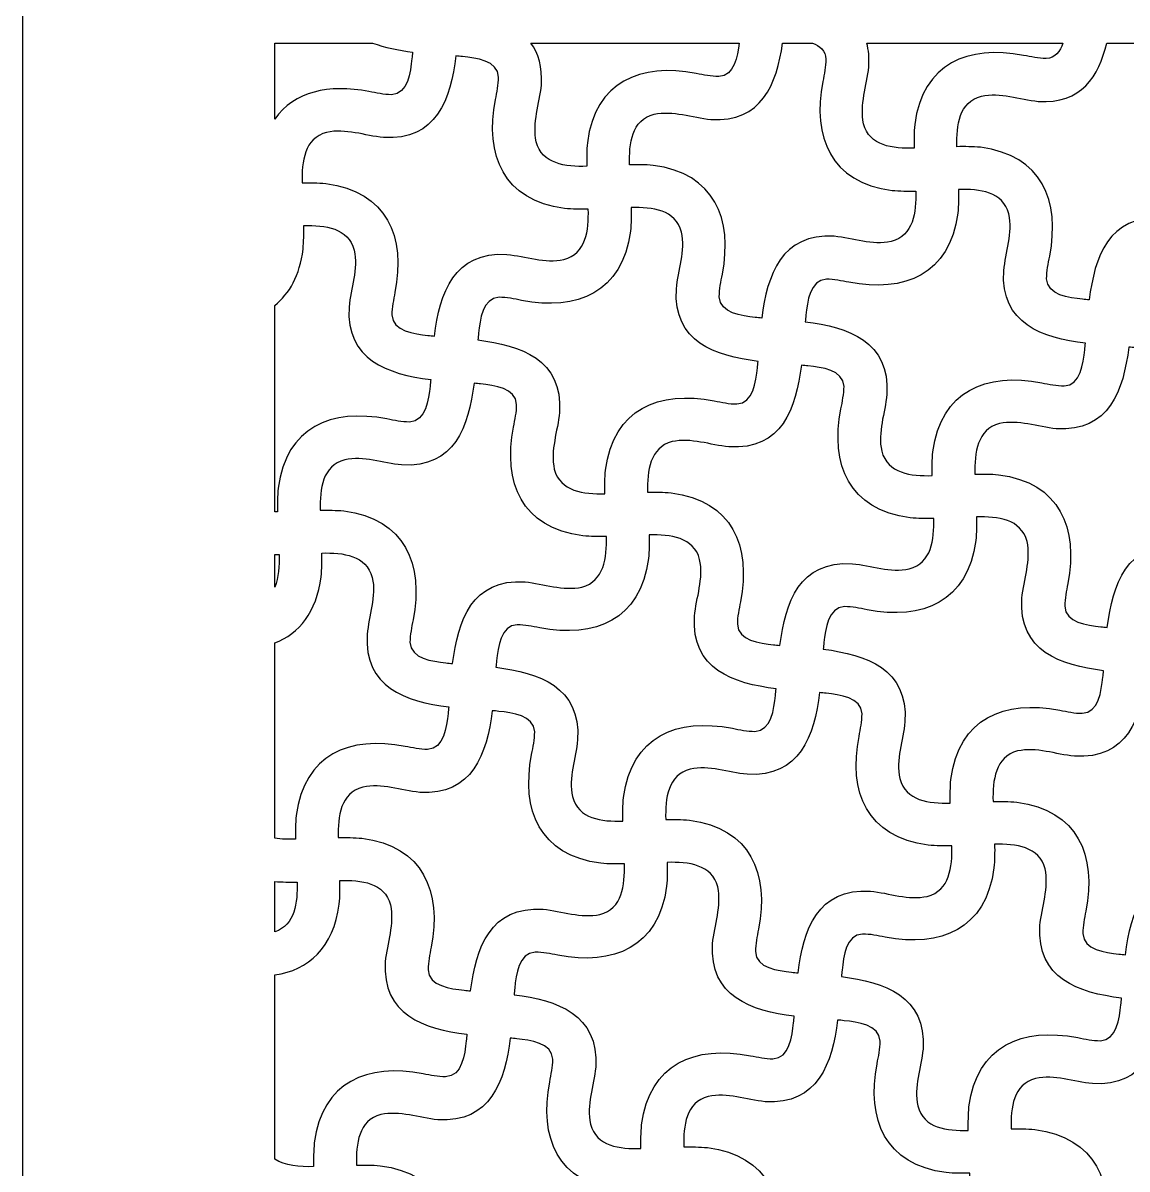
# Model space of a CAD drawing. Header units: centimetres. Extents: x 21.4 to 26.3, y -9 to 9.
# Drawn here: x 21.355 to 23.865, y 4.436 to 7.042 of the extents above; entities that cross this region are included whole.
import ezdxf

# ---------------------------------------------------------------- set-up
doc = ezdxf.new("R2010")
doc.units = ezdxf.units.CM
doc.header["$MEASUREMENT"] = 0
doc.layers.add('layer 1', color=7, linetype='Continuous')

msp = doc.modelspace()

# ---------------------------------------------------------------- linework, layer by layer
at = {"layer": 'layer 1', "color": 250, "lineweight": 30}
for points, knots in [([(26.26393, 9.00077), (24.62756, 9.00077), (22.9912, 9.00077), (21.35484, 9.00077), (21.35484, 9.00077), (21.35484, 3.53168), (21.35484, -1.93741), (21.35484, -7.4065), (21.35484, -7.4065), (21.35485, -7.4065), (21.35487, -7.4065), (21.35488, -7.4065), (21.35488, -7.4065), (21.35488, -7.93741), (21.35488, -8.46832), (21.35488, -8.99923), (21.35488, -8.99923), (21.54579, -8.99923), (21.7367, -8.99923), (21.92761, -8.99923), (21.92761, -8.99923), (21.92761, -8.91741), (21.92761, -8.83559), (21.92761, -8.75378), (21.92761, -8.75378), (22.12955, -8.75378), (22.33149, -8.75378), (22.53343, -8.75378), (22.53343, -8.75378), (22.53343, -8.5939), (22.53343, -8.43402), (22.53343, -8.27413), (22.53343, -8.27413), (22.61512, -8.27251), (22.69682, -8.27088), (22.77852, -8.26924), (22.77852, -8.26924), (22.79303, -8.31061), (22.81203, -8.34649), (22.84361, -8.37815), (22.84361, -8.37815), (22.87451, -8.40916), (22.90645, -8.42833), (22.94397, -8.43705), (22.94397, -8.43705), (22.99363, -8.4486), (23.04607, -8.44357), (23.08592, -8.4088), (23.08592, -8.4088), (23.1245, -8.37513), (23.14676, -8.32123), (23.15475, -8.2698), (23.15475, -8.2698), (23.17757, -8.27211), (23.19699, -8.27158), (23.2153, -8.26896), (23.2153, -8.26896), (23.30666, -8.25588), (23.34982, -8.19807), (23.35753, -8.11089), (23.35753, -8.11089), (23.35942, -8.08953), (23.35792, -8.06844), (23.35113, -8.04988), (23.35113, -8.04988), (23.35257, -8.05023), (23.354, -8.05059), (23.35544, -8.05095), (23.35544, -8.05095), (23.38768, -8.0621), (23.41992, -8.07324), (23.45216, -8.08439), (23.45216, -8.08439), (23.47151, -8.28195), (23.62407, -8.43577), (23.8094, -8.43577), (23.8094, -8.43577), (23.99474, -8.43577), (24.1473, -8.28195), (24.16664, -8.08439), (24.16664, -8.08439), (24.19889, -8.07324), (24.23113, -8.0621), (24.26337, -8.05095), (24.26337, -8.05095), (24.2648, -8.05059), (24.26624, -8.05023), (24.26767, -8.04988), (24.26767, -8.04988), (24.26089, -8.06844), (24.25938, -8.08953), (24.26127, -8.11089), (24.26127, -8.11089), (24.26899, -8.19807), (24.31214, -8.25588), (24.40351, -8.26896), (24.40351, -8.26896), (24.42182, -8.27158), (24.44123, -8.27211), (24.46405, -8.2698), (24.46405, -8.2698), (24.47205, -8.32123), (24.49431, -8.37513), (24.53288, -8.4088), (24.53288, -8.4088), (24.57274, -8.44357), (24.62518, -8.4486), (24.67483, -8.43705), (24.67483, -8.43705), (24.71235, -8.42833), (24.74429, -8.40916), (24.7752, -8.37815), (24.7752, -8.37815), (24.80677, -8.34649), (24.82578, -8.31061), (24.84029, -8.26924), (24.84029, -8.26924), (24.92198, -8.27088), (25.00368, -8.27251), (25.08538, -8.27413), (25.08538, -8.27413), (25.08538, -8.43402), (25.08538, -8.5939), (25.08538, -8.75378), (25.08538, -8.75378), (25.28732, -8.75378), (25.48926, -8.75378), (25.6912, -8.75378), (25.6912, -8.75378), (25.6912, -8.83559), (25.6912, -8.91741), (25.6912, -8.99923), (25.6912, -8.99923), (25.88211, -8.99923), (26.07302, -8.99923), (26.26393, -8.99923), (26.26393, -8.99923), (26.26393, -8.46832), (26.26393, -7.93741), (26.26393, -7.4065), (26.26393, -7.4065), (26.26393, -1.93741), (26.26393, 3.53168), (26.26393, 9.00077)], [0, 0, 0, 0, 0.027027, 0.027027, 0.027027, 0.027027, 0.0540541, 0.0540541, 0.0540541, 0.0540541, 0.0810811, 0.0810811, 0.0810811, 0.0810811, 0.1081081, 0.1081081, 0.1081081, 0.1081081, 0.1351351, 0.1351351, 0.1351351, 0.1351351, 0.1621622, 0.1621622, 0.1621622, 0.1621622, 0.1891892, 0.1891892, 0.1891892, 0.1891892, 0.2162162, 0.2162162, 0.2162162, 0.2162162, 0.2432432, 0.2432432, 0.2432432, 0.2432432, 0.2702703, 0.2702703, 0.2702703, 0.2702703, 0.2972973, 0.2972973, 0.2972973, 0.2972973, 0.3243243, 0.3243243, 0.3243243, 0.3243243, 0.3513514, 0.3513514, 0.3513514, 0.3513514, 0.3783784, 0.3783784, 0.3783784, 0.3783784, 0.4054054, 0.4054054, 0.4054054, 0.4054054, 0.4324324, 0.4324324, 0.4324324, 0.4324324, 0.4594595, 0.4594595, 0.4594595, 0.4594595, 0.4864865, 0.4864865, 0.4864865, 0.4864865, 0.5135135, 0.5135135, 0.5135135, 0.5135135, 0.5405405, 0.5405405, 0.5405405, 0.5405405, 0.5675676, 0.5675676, 0.5675676, 0.5675676, 0.5945946, 0.5945946, 0.5945946, 0.5945946, 0.6216216, 0.6216216, 0.6216216, 0.6216216, 0.6486486, 0.6486486, 0.6486486, 0.6486486, 0.6756757, 0.6756757, 0.6756757, 0.6756757, 0.7027027, 0.7027027, 0.7027027, 0.7027027, 0.7297297, 0.7297297, 0.7297297, 0.7297297, 0.7567568, 0.7567568, 0.7567568, 0.7567568, 0.7837838, 0.7837838, 0.7837838, 0.7837838, 0.8108108, 0.8108108, 0.8108108, 0.8108108, 0.8378378, 0.8378378, 0.8378378, 0.8378378, 0.8648649, 0.8648649, 0.8648649, 0.8648649, 0.8918919, 0.8918919, 0.8918919, 0.8918919, 0.9189189, 0.9189189, 0.9189189, 0.9189189, 0.9459459, 0.9459459, 0.9459459, 0.9459459, 1, 1, 1, 1]), ([(22.14956, 6.99622), (22.07556, 6.99622), (22.00156, 6.99622), (21.92757, 6.99622), (21.92757, 6.99622), (21.92757, 6.93852), (21.92757, 6.88083), (21.92757, 6.82312), (21.92757, 6.82312), (21.97136, 6.88638), (22.05039, 6.90335), (22.14148, 6.8858), (22.14148, 6.8858), (22.15841, 6.88251), (22.17533, 6.87896), (22.19264, 6.87876), (22.19264, 6.87876), (22.23071, 6.88056), (22.23588, 6.93029), (22.23941, 6.96066), (22.23941, 6.96066), (22.23996, 6.96557), (22.24046, 6.97055), (22.24092, 6.97559), (22.24092, 6.97559), (22.20902, 6.97955), (22.17741, 6.98564), (22.14956, 6.99622)], [0, 0, 0, 0, 0.125, 0.125, 0.125, 0.125, 0.25, 0.25, 0.25, 0.25, 0.375, 0.375, 0.375, 0.375, 0.5, 0.5, 0.5, 0.5, 0.625, 0.625, 0.625, 0.625, 0.75, 0.75, 0.75, 0.75, 1, 1, 1, 1]), ([(22.98312, 6.99622), (22.8252, 6.99622), (22.66729, 6.99622), (22.50937, 6.99622), (22.50937, 6.99622), (22.52687, 6.97294), (22.53637, 6.94207), (22.5339, 6.90084), (22.5339, 6.90084), (22.52962, 6.8582), (22.51264, 6.8144), (22.52204, 6.77154), (22.52204, 6.77154), (22.53552, 6.72065), (22.58841, 6.71471), (22.63684, 6.71584), (22.63684, 6.71584), (22.63653, 6.73374), (22.63673, 6.75162), (22.63829, 6.76962), (22.63829, 6.76962), (22.65648, 6.90926), (22.75958, 6.95124), (22.88584, 6.9269), (22.88584, 6.9269), (22.90276, 6.92361), (22.91969, 6.92007), (22.93699, 6.91987), (22.93699, 6.91987), (22.97282, 6.92156), (22.9795, 6.96571), (22.98312, 6.99622)], [0, 0, 0, 0, 0.1111111, 0.1111111, 0.1111111, 0.1111111, 0.2222222, 0.2222222, 0.2222222, 0.2222222, 0.3333333, 0.3333333, 0.3333333, 0.3333333, 0.4444444, 0.4444444, 0.4444444, 0.4444444, 0.5555556, 0.5555556, 0.5555556, 0.5555556, 0.6666667, 0.6666667, 0.6666667, 0.6666667, 0.7777778, 0.7777778, 0.7777778, 0.7777778, 1, 1, 1, 1]), ([(23.1503, 6.99622), (23.12763, 6.99622), (23.10498, 6.99622), (23.08232, 6.99622), (23.08232, 6.99622), (23.06901, 6.90269), (23.03473, 6.81543), (22.91913, 6.82235), (22.91913, 6.82235), (22.87649, 6.82665), (22.83269, 6.84362), (22.78984, 6.83422), (22.78984, 6.83422), (22.73894, 6.82074), (22.73301, 6.76785), (22.73413, 6.71943), (22.73413, 6.71943), (22.75204, 6.71972), (22.76991, 6.71953), (22.7879, 6.71798), (22.7879, 6.71798), (22.92754, 6.69978), (22.96953, 6.59668), (22.9452, 6.47043), (22.9452, 6.47043), (22.94191, 6.4535), (22.93836, 6.43656), (22.93816, 6.41927), (22.93816, 6.41927), (22.93996, 6.3812), (22.9897, 6.37604), (23.02007, 6.37249), (23.02007, 6.37249), (23.02498, 6.37195), (23.02996, 6.37145), (23.035, 6.37099), (23.035, 6.37099), (23.04715, 6.46885), (23.07928, 6.56393), (23.19976, 6.55671), (23.19976, 6.55671), (23.24241, 6.55242), (23.28622, 6.53545), (23.32907, 6.54486), (23.32907, 6.54486), (23.37996, 6.55833), (23.38589, 6.61122), (23.38477, 6.65964), (23.38477, 6.65964), (23.36686, 6.65934), (23.34898, 6.65954), (23.33099, 6.6611), (23.33099, 6.6611), (23.19135, 6.67929), (23.14937, 6.78239), (23.1737, 6.90865), (23.1737, 6.90865), (23.17699, 6.92558), (23.18054, 6.9425), (23.18074, 6.95981), (23.18074, 6.95981), (23.17983, 6.97892), (23.16684, 6.98974), (23.1503, 6.99622)], [0, 0, 0, 0, 0.0588235, 0.0588235, 0.0588235, 0.0588235, 0.1176471, 0.1176471, 0.1176471, 0.1176471, 0.1764706, 0.1764706, 0.1764706, 0.1764706, 0.2352941, 0.2352941, 0.2352941, 0.2352941, 0.2941176, 0.2941176, 0.2941176, 0.2941176, 0.3529412, 0.3529412, 0.3529412, 0.3529412, 0.4117647, 0.4117647, 0.4117647, 0.4117647, 0.4705882, 0.4705882, 0.4705882, 0.4705882, 0.5294118, 0.5294118, 0.5294118, 0.5294118, 0.5882353, 0.5882353, 0.5882353, 0.5882353, 0.6470588, 0.6470588, 0.6470588, 0.6470588, 0.7058824, 0.7058824, 0.7058824, 0.7058824, 0.7647059, 0.7647059, 0.7647059, 0.7647059, 0.8235294, 0.8235294, 0.8235294, 0.8235294, 0.8823529, 0.8823529, 0.8823529, 0.8823529, 1, 1, 1, 1]), ([(23.71949, 6.99622), (23.57084, 6.99622), (23.42217, 6.99622), (23.27351, 6.99622), (23.27351, 6.99622), (23.27773, 6.98048), (23.27948, 6.9625), (23.27825, 6.94195), (23.27825, 6.94195), (23.27396, 6.89931), (23.257, 6.8555), (23.2664, 6.81265), (23.2664, 6.81265), (23.27987, 6.76175), (23.33275, 6.75581), (23.38118, 6.75695), (23.38118, 6.75695), (23.38088, 6.77486), (23.38108, 6.79273), (23.38263, 6.81073), (23.38263, 6.81073), (23.40083, 6.95036), (23.50393, 6.99235), (23.63018, 6.96802), (23.63018, 6.96802), (23.64711, 6.96473), (23.66404, 6.96118), (23.68134, 6.96098), (23.68134, 6.96098), (23.70227, 6.96197), (23.71325, 6.97744), (23.71949, 6.99622)], [0, 0, 0, 0, 0.1111111, 0.1111111, 0.1111111, 0.1111111, 0.2222222, 0.2222222, 0.2222222, 0.2222222, 0.3333333, 0.3333333, 0.3333333, 0.3333333, 0.4444444, 0.4444444, 0.4444444, 0.4444444, 0.5555556, 0.5555556, 0.5555556, 0.5555556, 0.6666667, 0.6666667, 0.6666667, 0.6666667, 0.7777778, 0.7777778, 0.7777778, 0.7777778, 1, 1, 1, 1]), ([(23.92495, 6.99622), (23.88967, 6.99622), (23.8544, 6.99622), (23.81912, 6.99622), (23.81912, 6.99622), (23.80134, 6.91988), (23.76186, 6.85758), (23.66349, 6.86346), (23.66349, 6.86346), (23.62084, 6.86775), (23.57704, 6.88473), (23.53418, 6.87533), (23.53418, 6.87533), (23.48329, 6.86184), (23.47736, 6.80897), (23.47848, 6.76054), (23.47848, 6.76054), (23.49639, 6.76084), (23.51426, 6.76065), (23.53226, 6.75909), (23.53226, 6.75909), (23.6719, 6.74089), (23.71388, 6.63779), (23.68955, 6.51153), (23.68955, 6.51153), (23.68627, 6.4946), (23.68271, 6.47768), (23.68251, 6.46037), (23.68251, 6.46037), (23.68431, 6.42231), (23.73403, 6.41714), (23.76442, 6.4136), (23.76442, 6.4136), (23.76932, 6.41306), (23.77431, 6.41255), (23.77935, 6.4121), (23.77935, 6.4121), (23.79149, 6.50997), (23.82364, 6.60504), (23.94412, 6.59782), (23.94412, 6.59782), (23.98676, 6.59354), (24.03056, 6.57656), (24.07341, 6.58596), (24.07341, 6.58596), (24.12431, 6.59944), (24.13025, 6.65233), (24.12912, 6.70076), (24.12912, 6.70076), (24.11122, 6.70046), (24.09334, 6.70065), (24.07534, 6.70221), (24.07534, 6.70221), (23.93571, 6.7204), (23.89372, 6.8235), (23.91805, 6.94976), (23.91805, 6.94976), (23.92104, 6.96516), (23.92425, 6.98054), (23.92495, 6.99622)], [0, 0, 0, 0, 0.0625, 0.0625, 0.0625, 0.0625, 0.125, 0.125, 0.125, 0.125, 0.1875, 0.1875, 0.1875, 0.1875, 0.25, 0.25, 0.25, 0.25, 0.3125, 0.3125, 0.3125, 0.3125, 0.375, 0.375, 0.375, 0.375, 0.4375, 0.4375, 0.4375, 0.4375, 0.5, 0.5, 0.5, 0.5, 0.5625, 0.5625, 0.5625, 0.5625, 0.625, 0.625, 0.625, 0.625, 0.6875, 0.6875, 0.6875, 0.6875, 0.75, 0.75, 0.75, 0.75, 0.8125, 0.8125, 0.8125, 0.8125, 0.875, 0.875, 0.875, 0.875, 1, 1, 1, 1]), ([(21.98978, 6.67832), (21.98866, 6.72675), (21.9946, 6.77962), (22.04549, 6.79311), (22.04549, 6.79311), (22.08834, 6.80251), (22.13214, 6.78553), (22.17479, 6.78124), (22.17479, 6.78124), (22.29526, 6.77404), (22.32742, 6.86911), (22.33955, 6.96698), (22.33955, 6.96698), (22.3446, 6.96652), (22.34958, 6.96602), (22.35448, 6.96547), (22.35448, 6.96547), (22.38487, 6.96193), (22.43459, 6.95677), (22.43639, 6.9187), (22.43639, 6.9187), (22.43619, 6.9014), (22.43264, 6.88447), (22.42935, 6.86754), (22.42935, 6.86754), (22.40502, 6.74128), (22.44701, 6.63818), (22.58664, 6.61999), (22.58664, 6.61999), (22.60464, 6.61843), (22.62252, 6.61824), (22.64042, 6.61854), (22.64042, 6.61854), (22.64155, 6.57011), (22.63562, 6.51723), (22.58471, 6.50376), (22.58471, 6.50376), (22.54186, 6.49434), (22.49807, 6.51132), (22.45542, 6.51561), (22.45542, 6.51561), (22.33494, 6.52282), (22.3028, 6.42775), (22.29065, 6.32988), (22.29065, 6.32988), (22.28561, 6.33035), (22.28063, 6.33085), (22.27572, 6.33138), (22.27572, 6.33138), (22.24534, 6.33493), (22.19561, 6.34009), (22.19382, 6.37817), (22.19382, 6.37817), (22.19401, 6.39546), (22.19756, 6.41238), (22.20085, 6.42932), (22.20085, 6.42932), (22.22519, 6.55558), (22.1832, 6.65867), (22.04356, 6.67687), (22.04356, 6.67687), (22.02556, 6.67843), (22.00769, 6.67862), (21.98978, 6.67832)], [0, 0, 0, 0, 0.0588235, 0.0588235, 0.0588235, 0.0588235, 0.1176471, 0.1176471, 0.1176471, 0.1176471, 0.1764706, 0.1764706, 0.1764706, 0.1764706, 0.2352941, 0.2352941, 0.2352941, 0.2352941, 0.2941176, 0.2941176, 0.2941176, 0.2941176, 0.3529412, 0.3529412, 0.3529412, 0.3529412, 0.4117647, 0.4117647, 0.4117647, 0.4117647, 0.4705882, 0.4705882, 0.4705882, 0.4705882, 0.5294118, 0.5294118, 0.5294118, 0.5294118, 0.5882353, 0.5882353, 0.5882353, 0.5882353, 0.6470588, 0.6470588, 0.6470588, 0.6470588, 0.7058824, 0.7058824, 0.7058824, 0.7058824, 0.7647059, 0.7647059, 0.7647059, 0.7647059, 0.8235294, 0.8235294, 0.8235294, 0.8235294, 0.8823529, 0.8823529, 0.8823529, 0.8823529, 1, 1, 1, 1]), ([(23.42228, 6.01259), (23.37386, 6.01147), (23.32098, 6.0174), (23.3075, 6.0683), (23.3075, 6.0683), (23.2981, 6.11116), (23.31507, 6.15495), (23.31935, 6.1976), (23.31935, 6.1976), (23.32657, 6.31808), (23.23151, 6.35022), (23.13363, 6.36237), (23.13363, 6.36237), (23.13409, 6.36741), (23.13459, 6.37239), (23.13513, 6.37729), (23.13513, 6.37729), (23.13868, 6.40767), (23.14384, 6.4574), (23.18191, 6.4592), (23.18191, 6.4592), (23.19922, 6.45901), (23.21614, 6.45545), (23.23307, 6.45216), (23.23307, 6.45216), (23.35932, 6.42783), (23.46242, 6.46982), (23.48062, 6.60945), (23.48062, 6.60945), (23.48217, 6.62745), (23.48236, 6.64533), (23.48207, 6.66323), (23.48207, 6.66323), (23.53049, 6.66437), (23.58338, 6.65842), (23.59687, 6.60753), (23.59687, 6.60753), (23.60626, 6.56468), (23.58929, 6.52088), (23.585, 6.47823), (23.585, 6.47823), (23.57778, 6.35776), (23.67285, 6.3256), (23.77073, 6.31347), (23.77073, 6.31347), (23.77027, 6.30842), (23.76976, 6.30344), (23.76922, 6.29853), (23.76922, 6.29853), (23.76569, 6.26815), (23.76052, 6.21842), (23.72245, 6.21664), (23.72245, 6.21664), (23.70514, 6.21684), (23.68822, 6.22038), (23.67129, 6.22367), (23.67129, 6.22367), (23.54503, 6.248), (23.44193, 6.20601), (23.42374, 6.06638), (23.42374, 6.06638), (23.42218, 6.04838), (23.42198, 6.03051), (23.42228, 6.01259)], [0, 0, 0, 0, 0.0588235, 0.0588235, 0.0588235, 0.0588235, 0.1176471, 0.1176471, 0.1176471, 0.1176471, 0.1764706, 0.1764706, 0.1764706, 0.1764706, 0.2352941, 0.2352941, 0.2352941, 0.2352941, 0.2941176, 0.2941176, 0.2941176, 0.2941176, 0.3529412, 0.3529412, 0.3529412, 0.3529412, 0.4117647, 0.4117647, 0.4117647, 0.4117647, 0.4705882, 0.4705882, 0.4705882, 0.4705882, 0.5294118, 0.5294118, 0.5294118, 0.5294118, 0.5882353, 0.5882353, 0.5882353, 0.5882353, 0.6470588, 0.6470588, 0.6470588, 0.6470588, 0.7058824, 0.7058824, 0.7058824, 0.7058824, 0.7647059, 0.7647059, 0.7647059, 0.7647059, 0.8235294, 0.8235294, 0.8235294, 0.8235294, 0.8823529, 0.8823529, 0.8823529, 0.8823529, 1, 1, 1, 1]), ([(22.73773, 6.62212), (22.78615, 6.62325), (22.83903, 6.61732), (22.85251, 6.56643), (22.85251, 6.56643), (22.86191, 6.52357), (22.84494, 6.47977), (22.84065, 6.43712), (22.84065, 6.43712), (22.83343, 6.31665), (22.9285, 6.28449), (23.02638, 6.27235), (23.02638, 6.27235), (23.02592, 6.26732), (23.02542, 6.26233), (23.02487, 6.25743), (23.02487, 6.25743), (23.02133, 6.22704), (23.01616, 6.17731), (22.9781, 6.17552), (22.9781, 6.17552), (22.96079, 6.17572), (22.94387, 6.17927), (22.92694, 6.18255), (22.92694, 6.18255), (22.80069, 6.20688), (22.69759, 6.1649), (22.67939, 6.02528), (22.67939, 6.02528), (22.67784, 6.00727), (22.67764, 5.9894), (22.67794, 5.97149), (22.67794, 5.97149), (22.62952, 5.97036), (22.57663, 5.9763), (22.56315, 6.0272), (22.56315, 6.0272), (22.55375, 6.07005), (22.57072, 6.11384), (22.57501, 6.15649), (22.57501, 6.15649), (22.58223, 6.27697), (22.48715, 6.30911), (22.38929, 6.32125), (22.38929, 6.32125), (22.38974, 6.3263), (22.39024, 6.33128), (22.39079, 6.33619), (22.39079, 6.33619), (22.39432, 6.36657), (22.39949, 6.4163), (22.43756, 6.41809), (22.43756, 6.41809), (22.45487, 6.4179), (22.47179, 6.41435), (22.48872, 6.41106), (22.48872, 6.41106), (22.61497, 6.38672), (22.71807, 6.42871), (22.73627, 6.56835), (22.73627, 6.56835), (22.73783, 6.58634), (22.73803, 6.60422), (22.73773, 6.62212)], [0, 0, 0, 0, 0.0588235, 0.0588235, 0.0588235, 0.0588235, 0.1176471, 0.1176471, 0.1176471, 0.1176471, 0.1764706, 0.1764706, 0.1764706, 0.1764706, 0.2352941, 0.2352941, 0.2352941, 0.2352941, 0.2941176, 0.2941176, 0.2941176, 0.2941176, 0.3529412, 0.3529412, 0.3529412, 0.3529412, 0.4117647, 0.4117647, 0.4117647, 0.4117647, 0.4705882, 0.4705882, 0.4705882, 0.4705882, 0.5294118, 0.5294118, 0.5294118, 0.5294118, 0.5882353, 0.5882353, 0.5882353, 0.5882353, 0.6470588, 0.6470588, 0.6470588, 0.6470588, 0.7058824, 0.7058824, 0.7058824, 0.7058824, 0.7647059, 0.7647059, 0.7647059, 0.7647059, 0.8235294, 0.8235294, 0.8235294, 0.8235294, 0.8823529, 0.8823529, 0.8823529, 0.8823529, 1, 1, 1, 1]), ([(21.92757, 6.39981), (21.92757, 6.2433), (21.92757, 6.0868), (21.92757, 5.93028), (21.92757, 5.93028), (21.92958, 5.93031), (21.93159, 5.93033), (21.93359, 5.93038), (21.93359, 5.93038), (21.93329, 5.94829), (21.93348, 5.96616), (21.93504, 5.98416), (21.93504, 5.98416), (21.95323, 6.12379), (22.05633, 6.16578), (22.18259, 6.14145), (22.18259, 6.14145), (22.19952, 6.13817), (22.21644, 6.13462), (22.23375, 6.13442), (22.23375, 6.13442), (22.27182, 6.1362), (22.27698, 6.18594), (22.28052, 6.21632), (22.28052, 6.21632), (22.28106, 6.22123), (22.28156, 6.2262), (22.28203, 6.23125), (22.28203, 6.23125), (22.18416, 6.24339), (22.08908, 6.27554), (22.0963, 6.39602), (22.0963, 6.39602), (22.10059, 6.43866), (22.11757, 6.48246), (22.10817, 6.52532), (22.10817, 6.52532), (22.09468, 6.5762), (22.0418, 6.58215), (21.99337, 6.58101), (21.99337, 6.58101), (21.99367, 6.56311), (21.99347, 6.54523), (21.99192, 6.52724), (21.99192, 6.52724), (21.9842, 6.46796), (21.96117, 6.42629), (21.92757, 6.39981)], [0, 0, 0, 0, 0.0769231, 0.0769231, 0.0769231, 0.0769231, 0.1538462, 0.1538462, 0.1538462, 0.1538462, 0.2307692, 0.2307692, 0.2307692, 0.2307692, 0.3076923, 0.3076923, 0.3076923, 0.3076923, 0.3846154, 0.3846154, 0.3846154, 0.3846154, 0.4615385, 0.4615385, 0.4615385, 0.4615385, 0.5384615, 0.5384615, 0.5384615, 0.5384615, 0.6153846, 0.6153846, 0.6153846, 0.6153846, 0.6923077, 0.6923077, 0.6923077, 0.6923077, 0.7692308, 0.7692308, 0.7692308, 0.7692308, 0.8461538, 0.8461538, 0.8461538, 0.8461538, 1, 1, 1, 1]), ([(24.17023, 5.9564), (24.17135, 5.90798), (24.16542, 5.85509), (24.11452, 5.84161), (24.11452, 5.84161), (24.07166, 5.83222), (24.02788, 5.84918), (23.98522, 5.85347), (23.98522, 5.85347), (23.86475, 5.86069), (23.8326, 5.76562), (23.82045, 5.66774), (23.82045, 5.66774), (23.81542, 5.66821), (23.81043, 5.66871), (23.80553, 5.66926), (23.80553, 5.66926), (23.77515, 5.67279), (23.72542, 5.67795), (23.72362, 5.71603), (23.72362, 5.71603), (23.72382, 5.73333), (23.72737, 5.75026), (23.73066, 5.76718), (23.73066, 5.76718), (23.75499, 5.89344), (23.713, 5.99654), (23.57337, 6.01473), (23.57337, 6.01473), (23.55537, 6.01629), (23.53749, 6.01649), (23.51959, 6.01619), (23.51959, 6.01619), (23.51845, 6.06461), (23.52439, 6.1175), (23.57529, 6.13097), (23.57529, 6.13097), (23.61815, 6.14037), (23.66195, 6.1234), (23.70459, 6.11912), (23.70459, 6.11912), (23.82507, 6.1119), (23.85722, 6.20697), (23.86936, 6.30484), (23.86936, 6.30484), (23.8744, 6.30438), (23.87938, 6.30388), (23.88429, 6.30334), (23.88429, 6.30334), (23.91467, 6.29981), (23.9644, 6.29463), (23.96619, 6.25657), (23.96619, 6.25657), (23.96599, 6.23926), (23.96245, 6.22234), (23.95916, 6.2054), (23.95916, 6.2054), (23.93482, 6.07915), (23.97681, 5.97605), (24.11645, 5.95785), (24.11645, 5.95785), (24.13445, 5.9563), (24.15232, 5.95611), (24.17023, 5.9564)], [0, 0, 0, 0, 0.0588235, 0.0588235, 0.0588235, 0.0588235, 0.1176471, 0.1176471, 0.1176471, 0.1176471, 0.1764706, 0.1764706, 0.1764706, 0.1764706, 0.2352941, 0.2352941, 0.2352941, 0.2352941, 0.2941176, 0.2941176, 0.2941176, 0.2941176, 0.3529412, 0.3529412, 0.3529412, 0.3529412, 0.4117647, 0.4117647, 0.4117647, 0.4117647, 0.4705882, 0.4705882, 0.4705882, 0.4705882, 0.5294118, 0.5294118, 0.5294118, 0.5294118, 0.5882353, 0.5882353, 0.5882353, 0.5882353, 0.6470588, 0.6470588, 0.6470588, 0.6470588, 0.7058824, 0.7058824, 0.7058824, 0.7058824, 0.7647059, 0.7647059, 0.7647059, 0.7647059, 0.8235294, 0.8235294, 0.8235294, 0.8235294, 0.8823529, 0.8823529, 0.8823529, 0.8823529, 1, 1, 1, 1]), ([(23.42588, 5.9153), (23.42701, 5.86688), (23.42107, 5.81399), (23.37017, 5.80051), (23.37017, 5.80051), (23.32733, 5.79111), (23.28352, 5.80808), (23.24087, 5.81237), (23.24087, 5.81237), (23.1204, 5.81959), (23.08825, 5.72451), (23.07611, 5.62663), (23.07611, 5.62663), (23.07106, 5.6271), (23.06608, 5.6276), (23.06117, 5.62815), (23.06117, 5.62815), (23.0308, 5.63168), (22.98107, 5.63685), (22.97928, 5.67492), (22.97928, 5.67492), (22.97948, 5.69222), (22.98302, 5.70915), (22.98631, 5.72607), (22.98631, 5.72607), (23.01064, 5.85233), (22.96866, 5.95543), (22.82902, 5.97363), (22.82902, 5.97363), (22.81102, 5.97519), (22.79315, 5.97538), (22.77524, 5.97507), (22.77524, 5.97507), (22.77411, 6.0235), (22.78005, 6.07639), (22.83094, 6.08987), (22.83094, 6.08987), (22.8738, 6.09927), (22.9176, 6.08229), (22.96024, 6.07801), (22.96024, 6.07801), (23.08072, 6.07079), (23.11287, 6.16586), (23.12501, 6.26373), (23.12501, 6.26373), (23.13005, 6.26327), (23.13504, 6.26278), (23.13994, 6.26223), (23.13994, 6.26223), (23.17033, 6.25869), (23.22006, 6.25352), (23.22185, 6.21545), (23.22185, 6.21545), (23.22165, 6.19815), (23.21809, 6.18123), (23.2148, 6.16429), (23.2148, 6.16429), (23.19048, 6.03805), (23.23246, 5.93495), (23.3721, 5.91674), (23.3721, 5.91674), (23.39009, 5.91519), (23.40797, 5.91499), (23.42588, 5.9153)], [0, 0, 0, 0, 0.0588235, 0.0588235, 0.0588235, 0.0588235, 0.1176471, 0.1176471, 0.1176471, 0.1176471, 0.1764706, 0.1764706, 0.1764706, 0.1764706, 0.2352941, 0.2352941, 0.2352941, 0.2352941, 0.2941176, 0.2941176, 0.2941176, 0.2941176, 0.3529412, 0.3529412, 0.3529412, 0.3529412, 0.4117647, 0.4117647, 0.4117647, 0.4117647, 0.4705882, 0.4705882, 0.4705882, 0.4705882, 0.5294118, 0.5294118, 0.5294118, 0.5294118, 0.5882353, 0.5882353, 0.5882353, 0.5882353, 0.6470588, 0.6470588, 0.6470588, 0.6470588, 0.7058824, 0.7058824, 0.7058824, 0.7058824, 0.7647059, 0.7647059, 0.7647059, 0.7647059, 0.8235294, 0.8235294, 0.8235294, 0.8235294, 0.8823529, 0.8823529, 0.8823529, 0.8823529, 1, 1, 1, 1]), ([(22.68153, 5.8742), (22.68266, 5.82577), (22.67672, 5.77288), (22.62582, 5.7594), (22.62582, 5.7594), (22.58297, 5.75), (22.53917, 5.76698), (22.49652, 5.77126), (22.49652, 5.77126), (22.37605, 5.77848), (22.34391, 5.68341), (22.33175, 5.58553), (22.33175, 5.58553), (22.32671, 5.58599), (22.32173, 5.58649), (22.31682, 5.58704), (22.31682, 5.58704), (22.28645, 5.59058), (22.23672, 5.59575), (22.23493, 5.63381), (22.23493, 5.63381), (22.23512, 5.65112), (22.23867, 5.66804), (22.24195, 5.68497), (22.24195, 5.68497), (22.26629, 5.81122), (22.2243, 5.91432), (22.08467, 5.93252), (22.08467, 5.93252), (22.06668, 5.93408), (22.0488, 5.93427), (22.0309, 5.93398), (22.0309, 5.93398), (22.02977, 5.98241), (22.03569, 6.03528), (22.0866, 6.04876), (22.0866, 6.04876), (22.12945, 6.05816), (22.17325, 6.04119), (22.2159, 6.0369), (22.2159, 6.0369), (22.33637, 6.02968), (22.36852, 6.12476), (22.38066, 6.22262), (22.38066, 6.22262), (22.38571, 6.22217), (22.39068, 6.22167), (22.39559, 6.22112), (22.39559, 6.22112), (22.42597, 6.21759), (22.47571, 6.21241), (22.47749, 6.17435), (22.47749, 6.17435), (22.47729, 6.15704), (22.47374, 6.14012), (22.47046, 6.1232), (22.47046, 6.1232), (22.44613, 5.99693), (22.48811, 5.89384), (22.62775, 5.87564), (22.62775, 5.87564), (22.64575, 5.87408), (22.66362, 5.87388), (22.68153, 5.8742)], [0, 0, 0, 0, 0.0588235, 0.0588235, 0.0588235, 0.0588235, 0.1176471, 0.1176471, 0.1176471, 0.1176471, 0.1764706, 0.1764706, 0.1764706, 0.1764706, 0.2352941, 0.2352941, 0.2352941, 0.2352941, 0.2941176, 0.2941176, 0.2941176, 0.2941176, 0.3529412, 0.3529412, 0.3529412, 0.3529412, 0.4117647, 0.4117647, 0.4117647, 0.4117647, 0.4705882, 0.4705882, 0.4705882, 0.4705882, 0.5294118, 0.5294118, 0.5294118, 0.5294118, 0.5882353, 0.5882353, 0.5882353, 0.5882353, 0.6470588, 0.6470588, 0.6470588, 0.6470588, 0.7058824, 0.7058824, 0.7058824, 0.7058824, 0.7647059, 0.7647059, 0.7647059, 0.7647059, 0.8235294, 0.8235294, 0.8235294, 0.8235294, 0.8823529, 0.8823529, 0.8823529, 0.8823529, 1, 1, 1, 1]), ([(23.4634, 5.26825), (23.41497, 5.26712), (23.36208, 5.27306), (23.3486, 5.32395), (23.3486, 5.32395), (23.3392, 5.3668), (23.35618, 5.41061), (23.36047, 5.45325), (23.36047, 5.45325), (23.36769, 5.57373), (23.27261, 5.60588), (23.17474, 5.61802), (23.17474, 5.61802), (23.17521, 5.62307), (23.1757, 5.62804), (23.17624, 5.63295), (23.17624, 5.63295), (23.17978, 5.66333), (23.18495, 5.71307), (23.22302, 5.71485), (23.22302, 5.71485), (23.24032, 5.71465), (23.25725, 5.7111), (23.27418, 5.70782), (23.27418, 5.70782), (23.40044, 5.68348), (23.50353, 5.72547), (23.52173, 5.86511), (23.52173, 5.86511), (23.52329, 5.88311), (23.52348, 5.90098), (23.52318, 5.91889), (23.52318, 5.91889), (23.57161, 5.92002), (23.62448, 5.91408), (23.63796, 5.86318), (23.63796, 5.86318), (23.64737, 5.82032), (23.6304, 5.77652), (23.62611, 5.73388), (23.62611, 5.73388), (23.61889, 5.6134), (23.71396, 5.58126), (23.81184, 5.56911), (23.81184, 5.56911), (23.81137, 5.56407), (23.81087, 5.55909), (23.81032, 5.55418), (23.81032, 5.55418), (23.80679, 5.5238), (23.80162, 5.47408), (23.76355, 5.47228), (23.76355, 5.47228), (23.74625, 5.47248), (23.72932, 5.47603), (23.7124, 5.47931), (23.7124, 5.47931), (23.58614, 5.50365), (23.48304, 5.46166), (23.46485, 5.32202), (23.46485, 5.32202), (23.46329, 5.30402), (23.46309, 5.28616), (23.4634, 5.26825)], [0, 0, 0, 0, 0.0588235, 0.0588235, 0.0588235, 0.0588235, 0.1176471, 0.1176471, 0.1176471, 0.1176471, 0.1764706, 0.1764706, 0.1764706, 0.1764706, 0.2352941, 0.2352941, 0.2352941, 0.2352941, 0.2941176, 0.2941176, 0.2941176, 0.2941176, 0.3529412, 0.3529412, 0.3529412, 0.3529412, 0.4117647, 0.4117647, 0.4117647, 0.4117647, 0.4705882, 0.4705882, 0.4705882, 0.4705882, 0.5294118, 0.5294118, 0.5294118, 0.5294118, 0.5882353, 0.5882353, 0.5882353, 0.5882353, 0.6470588, 0.6470588, 0.6470588, 0.6470588, 0.7058824, 0.7058824, 0.7058824, 0.7058824, 0.7647059, 0.7647059, 0.7647059, 0.7647059, 0.8235294, 0.8235294, 0.8235294, 0.8235294, 0.8823529, 0.8823529, 0.8823529, 0.8823529, 1, 1, 1, 1]), ([(23.06749, 5.52801), (23.06702, 5.52297), (23.06653, 5.51798), (23.06598, 5.51308), (23.06598, 5.51308), (23.06243, 5.4827), (23.05727, 5.43296), (23.01921, 5.43118), (23.01921, 5.43118), (23.00191, 5.43138), (22.98498, 5.43492), (22.96804, 5.43821), (22.96804, 5.43821), (22.84179, 5.46254), (22.7387, 5.42056), (22.72049, 5.28092), (22.72049, 5.28092), (22.71894, 5.26292), (22.71875, 5.24505), (22.71904, 5.22714), (22.71904, 5.22714), (22.67062, 5.22602), (22.61773, 5.23195), (22.60426, 5.28284), (22.60426, 5.28284), (22.59486, 5.3257), (22.61183, 5.36949), (22.61612, 5.41215), (22.61612, 5.41215), (22.62333, 5.53262), (22.52826, 5.56478), (22.43038, 5.57691), (22.43038, 5.57691), (22.43085, 5.58195), (22.43135, 5.58694), (22.4319, 5.59184), (22.4319, 5.59184), (22.43543, 5.62222), (22.44061, 5.67195), (22.47867, 5.67374), (22.47867, 5.67374), (22.49598, 5.67355), (22.5129, 5.67), (22.52982, 5.66671), (22.52982, 5.66671), (22.65608, 5.64238), (22.75919, 5.68437), (22.77737, 5.824), (22.77737, 5.824), (22.77893, 5.842), (22.77913, 5.85987), (22.77883, 5.87777), (22.77883, 5.87777), (22.82725, 5.8789), (22.88014, 5.87297), (22.89361, 5.82207), (22.89361, 5.82207), (22.90302, 5.77922), (22.88605, 5.73542), (22.88176, 5.69278), (22.88176, 5.69278), (22.87454, 5.5723), (22.96961, 5.54015), (23.06749, 5.52801)], [0, 0, 0, 0, 0.0588235, 0.0588235, 0.0588235, 0.0588235, 0.1176471, 0.1176471, 0.1176471, 0.1176471, 0.1764706, 0.1764706, 0.1764706, 0.1764706, 0.2352941, 0.2352941, 0.2352941, 0.2352941, 0.2941176, 0.2941176, 0.2941176, 0.2941176, 0.3529412, 0.3529412, 0.3529412, 0.3529412, 0.4117647, 0.4117647, 0.4117647, 0.4117647, 0.4705882, 0.4705882, 0.4705882, 0.4705882, 0.5294118, 0.5294118, 0.5294118, 0.5294118, 0.5882353, 0.5882353, 0.5882353, 0.5882353, 0.6470588, 0.6470588, 0.6470588, 0.6470588, 0.7058824, 0.7058824, 0.7058824, 0.7058824, 0.7647059, 0.7647059, 0.7647059, 0.7647059, 0.8235294, 0.8235294, 0.8235294, 0.8235294, 0.8823529, 0.8823529, 0.8823529, 0.8823529, 1, 1, 1, 1]), ([(21.92757, 5.63231), (21.92757, 5.48437), (21.92757, 5.33642), (21.92757, 5.18848), (21.92757, 5.18848), (21.94274, 5.18605), (21.95896, 5.18567), (21.9747, 5.18603), (21.9747, 5.18603), (21.9744, 5.20394), (21.97459, 5.22182), (21.97615, 5.23981), (21.97615, 5.23981), (21.99434, 5.37944), (22.09744, 5.42144), (22.2237, 5.39709), (22.2237, 5.39709), (22.24063, 5.39382), (22.25755, 5.39026), (22.27485, 5.39008), (22.27485, 5.39008), (22.31292, 5.39185), (22.31809, 5.44158), (22.32163, 5.47197), (22.32163, 5.47197), (22.32217, 5.47688), (22.32268, 5.48186), (22.32314, 5.4869), (22.32314, 5.4869), (22.22526, 5.49904), (22.13018, 5.53119), (22.13741, 5.65167), (22.13741, 5.65167), (22.14169, 5.69431), (22.15867, 5.73812), (22.14926, 5.78097), (22.14926, 5.78097), (22.13578, 5.83186), (22.08291, 5.8378), (22.03448, 5.83667), (22.03448, 5.83667), (22.03478, 5.81876), (22.03459, 5.80089), (22.03302, 5.78289), (22.03302, 5.78289), (22.02247, 5.70182), (21.98328, 5.65368), (21.92757, 5.63231)], [0, 0, 0, 0, 0.0769231, 0.0769231, 0.0769231, 0.0769231, 0.1538462, 0.1538462, 0.1538462, 0.1538462, 0.2307692, 0.2307692, 0.2307692, 0.2307692, 0.3076923, 0.3076923, 0.3076923, 0.3076923, 0.3846154, 0.3846154, 0.3846154, 0.3846154, 0.4615385, 0.4615385, 0.4615385, 0.4615385, 0.5384615, 0.5384615, 0.5384615, 0.5384615, 0.6153846, 0.6153846, 0.6153846, 0.6153846, 0.6923077, 0.6923077, 0.6923077, 0.6923077, 0.7692308, 0.7692308, 0.7692308, 0.7692308, 0.8461538, 0.8461538, 0.8461538, 0.8461538, 1, 1, 1, 1]), ([(21.92757, 5.83297), (21.92757, 5.80842), (21.92757, 5.78387), (21.92757, 5.75932), (21.92757, 5.75932), (21.93641, 5.78088), (21.93777, 5.8076), (21.93718, 5.83308), (21.93718, 5.83308), (21.93397, 5.83303), (21.93077, 5.83299), (21.92757, 5.83297)], [0, 0, 0, 0, 0.25, 0.25, 0.25, 0.25, 0.5, 0.5, 0.5, 0.5, 1, 1, 1, 1]), ([(23.5607, 5.27183), (23.55957, 5.32026), (23.5655, 5.37314), (23.6164, 5.38662), (23.6164, 5.38662), (23.65926, 5.39602), (23.70306, 5.37905), (23.74571, 5.37476), (23.74571, 5.37476), (23.86618, 5.36754), (23.89833, 5.46262), (23.91047, 5.5605), (23.91047, 5.5605), (23.91552, 5.56003), (23.92049, 5.55953), (23.92539, 5.55898), (23.92539, 5.55898), (23.95578, 5.55545), (24.00552, 5.55028), (24.0073, 5.51221), (24.0073, 5.51221), (24.0071, 5.49491), (24.00356, 5.47798), (24.00027, 5.46106), (24.00027, 5.46106), (23.97594, 5.3348), (24.01792, 5.2317), (24.15756, 5.21351), (24.15756, 5.21351), (24.17555, 5.21195), (24.19343, 5.21176), (24.21133, 5.21206), (24.21133, 5.21206), (24.21247, 5.16363), (24.20652, 5.11074), (24.15563, 5.09726), (24.15563, 5.09726), (24.11277, 5.08786), (24.06898, 5.10484), (24.02633, 5.10913), (24.02633, 5.10913), (23.90586, 5.11634), (23.87371, 5.02127), (23.86156, 4.9234), (23.86156, 4.9234), (23.85652, 4.92386), (23.85154, 4.92435), (23.84663, 4.9249), (23.84663, 4.9249), (23.81625, 4.92844), (23.76652, 4.93361), (23.76473, 4.97168), (23.76473, 4.97168), (23.76493, 4.98898), (23.76847, 5.0059), (23.77176, 5.02283), (23.77176, 5.02283), (23.7961, 5.14909), (23.75411, 5.25219), (23.61448, 5.27038), (23.61448, 5.27038), (23.59648, 5.27195), (23.5786, 5.27214), (23.5607, 5.27183)], [0, 0, 0, 0, 0.0588235, 0.0588235, 0.0588235, 0.0588235, 0.1176471, 0.1176471, 0.1176471, 0.1176471, 0.1764706, 0.1764706, 0.1764706, 0.1764706, 0.2352941, 0.2352941, 0.2352941, 0.2352941, 0.2941176, 0.2941176, 0.2941176, 0.2941176, 0.3529412, 0.3529412, 0.3529412, 0.3529412, 0.4117647, 0.4117647, 0.4117647, 0.4117647, 0.4705882, 0.4705882, 0.4705882, 0.4705882, 0.5294118, 0.5294118, 0.5294118, 0.5294118, 0.5882353, 0.5882353, 0.5882353, 0.5882353, 0.6470588, 0.6470588, 0.6470588, 0.6470588, 0.7058824, 0.7058824, 0.7058824, 0.7058824, 0.7647059, 0.7647059, 0.7647059, 0.7647059, 0.8235294, 0.8235294, 0.8235294, 0.8235294, 0.8823529, 0.8823529, 0.8823529, 0.8823529, 1, 1, 1, 1]), ([(22.81635, 5.23073), (22.81522, 5.27915), (22.82115, 5.33204), (22.87205, 5.34551), (22.87205, 5.34551), (22.9149, 5.35491), (22.9587, 5.33795), (23.00135, 5.33366), (23.00135, 5.33366), (23.12183, 5.32644), (23.15398, 5.42151), (23.16612, 5.51938), (23.16612, 5.51938), (23.17116, 5.51892), (23.17614, 5.51842), (23.18105, 5.51788), (23.18105, 5.51788), (23.21143, 5.51434), (23.26116, 5.50918), (23.26295, 5.4711), (23.26295, 5.4711), (23.26275, 5.4538), (23.25921, 5.43688), (23.25592, 5.41995), (23.25592, 5.41995), (23.23159, 5.29369), (23.27357, 5.19059), (23.41321, 5.1724), (23.41321, 5.1724), (23.4312, 5.17084), (23.44908, 5.17064), (23.46699, 5.17095), (23.46699, 5.17095), (23.46811, 5.12252), (23.46218, 5.06963), (23.41128, 5.05616), (23.41128, 5.05616), (23.36842, 5.04676), (23.32463, 5.06373), (23.28198, 5.06801), (23.28198, 5.06801), (23.1615, 5.07523), (23.12936, 4.98017), (23.11722, 4.88229), (23.11722, 4.88229), (23.11217, 4.88275), (23.10719, 4.88325), (23.10228, 4.8838), (23.10228, 4.8838), (23.0719, 4.88734), (23.02218, 4.8925), (23.02038, 4.93057), (23.02038, 4.93057), (23.02058, 4.94788), (23.02413, 4.9648), (23.02741, 4.98173), (23.02741, 4.98173), (23.05176, 5.10798), (23.00976, 5.21108), (22.87013, 5.22928), (22.87013, 5.22928), (22.85213, 5.23084), (22.83426, 5.23103), (22.81635, 5.23073)], [0, 0, 0, 0, 0.0588235, 0.0588235, 0.0588235, 0.0588235, 0.1176471, 0.1176471, 0.1176471, 0.1176471, 0.1764706, 0.1764706, 0.1764706, 0.1764706, 0.2352941, 0.2352941, 0.2352941, 0.2352941, 0.2941176, 0.2941176, 0.2941176, 0.2941176, 0.3529412, 0.3529412, 0.3529412, 0.3529412, 0.4117647, 0.4117647, 0.4117647, 0.4117647, 0.4705882, 0.4705882, 0.4705882, 0.4705882, 0.5294118, 0.5294118, 0.5294118, 0.5294118, 0.5882353, 0.5882353, 0.5882353, 0.5882353, 0.6470588, 0.6470588, 0.6470588, 0.6470588, 0.7058824, 0.7058824, 0.7058824, 0.7058824, 0.7647059, 0.7647059, 0.7647059, 0.7647059, 0.8235294, 0.8235294, 0.8235294, 0.8235294, 0.8823529, 0.8823529, 0.8823529, 0.8823529, 1, 1, 1, 1]), ([(22.72264, 5.12984), (22.72376, 5.08142), (22.71782, 5.02853), (22.66693, 5.01505), (22.66693, 5.01505), (22.62408, 5.00564), (22.58028, 5.02262), (22.53764, 5.02691), (22.53764, 5.02691), (22.41716, 5.03413), (22.385, 4.93906), (22.37286, 4.84118), (22.37286, 4.84118), (22.36782, 4.84164), (22.36284, 4.84215), (22.35793, 4.84269), (22.35793, 4.84269), (22.32756, 4.84623), (22.27782, 4.85139), (22.27604, 4.88946), (22.27604, 4.88946), (22.27623, 4.90677), (22.27978, 4.92369), (22.28306, 4.94062), (22.28306, 4.94062), (22.3074, 5.06688), (22.26542, 5.16998), (22.12578, 5.18817), (22.12578, 5.18817), (22.10778, 5.18973), (22.0899, 5.18993), (22.072, 5.18963), (22.072, 5.18963), (22.07087, 5.23805), (22.07681, 5.29093), (22.1277, 5.30441), (22.1277, 5.30441), (22.17055, 5.31382), (22.21435, 5.29684), (22.25701, 5.29254), (22.25701, 5.29254), (22.37748, 5.28534), (22.40962, 5.3804), (22.42177, 5.47828), (22.42177, 5.47828), (22.42682, 5.47782), (22.4318, 5.47732), (22.4367, 5.47677), (22.4367, 5.47677), (22.46708, 5.47323), (22.51681, 5.46807), (22.5186, 5.43), (22.5186, 5.43), (22.5184, 5.41269), (22.51486, 5.39577), (22.51157, 5.37884), (22.51157, 5.37884), (22.48724, 5.25259), (22.52923, 5.14949), (22.66886, 5.13129), (22.66886, 5.13129), (22.68685, 5.12974), (22.70473, 5.12955), (22.72264, 5.12984)], [0, 0, 0, 0, 0.0588235, 0.0588235, 0.0588235, 0.0588235, 0.1176471, 0.1176471, 0.1176471, 0.1176471, 0.1764706, 0.1764706, 0.1764706, 0.1764706, 0.2352941, 0.2352941, 0.2352941, 0.2352941, 0.2941176, 0.2941176, 0.2941176, 0.2941176, 0.3529412, 0.3529412, 0.3529412, 0.3529412, 0.4117647, 0.4117647, 0.4117647, 0.4117647, 0.4705882, 0.4705882, 0.4705882, 0.4705882, 0.5294118, 0.5294118, 0.5294118, 0.5294118, 0.5882353, 0.5882353, 0.5882353, 0.5882353, 0.6470588, 0.6470588, 0.6470588, 0.6470588, 0.7058824, 0.7058824, 0.7058824, 0.7058824, 0.7647059, 0.7647059, 0.7647059, 0.7647059, 0.8235294, 0.8235294, 0.8235294, 0.8235294, 0.8823529, 0.8823529, 0.8823529, 0.8823529, 1, 1, 1, 1]), ([(23.5045, 4.5239), (23.45608, 4.52277), (23.40319, 4.52871), (23.38971, 4.5796), (23.38971, 4.5796), (23.38031, 4.62245), (23.39729, 4.66626), (23.40157, 4.7089), (23.40157, 4.7089), (23.40879, 4.82938), (23.31371, 4.86153), (23.21585, 4.87366), (23.21585, 4.87366), (23.21631, 4.87872), (23.2168, 4.88369), (23.21736, 4.8886), (23.21736, 4.8886), (23.22089, 4.91898), (23.22606, 4.96871), (23.26413, 4.97051), (23.26413, 4.97051), (23.28143, 4.97031), (23.29836, 4.96675), (23.31528, 4.96346), (23.31528, 4.96346), (23.44154, 4.93913), (23.54464, 4.98112), (23.56283, 5.12076), (23.56283, 5.12076), (23.56439, 5.13875), (23.56459, 5.15663), (23.56428, 5.17453), (23.56428, 5.17453), (23.6127, 5.17566), (23.66559, 5.16973), (23.67907, 5.11883), (23.67907, 5.11883), (23.68848, 5.07598), (23.6715, 5.03218), (23.66721, 4.98953), (23.66721, 4.98953), (23.66, 4.86906), (23.75507, 4.8369), (23.85294, 4.82477), (23.85294, 4.82477), (23.85249, 4.81972), (23.85198, 4.81474), (23.85144, 4.80983), (23.85144, 4.80983), (23.84789, 4.77946), (23.84273, 4.72972), (23.80466, 4.72794), (23.80466, 4.72794), (23.78736, 4.72813), (23.77044, 4.73168), (23.7535, 4.73497), (23.7535, 4.73497), (23.62725, 4.7593), (23.52415, 4.71731), (23.50595, 4.57768), (23.50595, 4.57768), (23.50439, 4.55968), (23.5042, 4.54181), (23.5045, 4.5239)], [0, 0, 0, 0, 0.0588235, 0.0588235, 0.0588235, 0.0588235, 0.1176471, 0.1176471, 0.1176471, 0.1176471, 0.1764706, 0.1764706, 0.1764706, 0.1764706, 0.2352941, 0.2352941, 0.2352941, 0.2352941, 0.2941176, 0.2941176, 0.2941176, 0.2941176, 0.3529412, 0.3529412, 0.3529412, 0.3529412, 0.4117647, 0.4117647, 0.4117647, 0.4117647, 0.4705882, 0.4705882, 0.4705882, 0.4705882, 0.5294118, 0.5294118, 0.5294118, 0.5294118, 0.5882353, 0.5882353, 0.5882353, 0.5882353, 0.6470588, 0.6470588, 0.6470588, 0.6470588, 0.7058824, 0.7058824, 0.7058824, 0.7058824, 0.7647059, 0.7647059, 0.7647059, 0.7647059, 0.8235294, 0.8235294, 0.8235294, 0.8235294, 0.8823529, 0.8823529, 0.8823529, 0.8823529, 1, 1, 1, 1]), ([(22.76015, 4.48279), (22.71174, 4.48167), (22.65885, 4.4876), (22.64536, 4.5385), (22.64536, 4.5385), (22.63596, 4.58135), (22.65294, 4.62514), (22.65723, 4.66779), (22.65723, 4.66779), (22.66444, 4.78827), (22.56937, 4.82042), (22.47149, 4.83256), (22.47149, 4.83256), (22.47197, 4.8376), (22.47245, 4.84258), (22.473, 4.84749), (22.473, 4.84749), (22.47654, 4.87787), (22.48171, 4.9276), (22.51977, 4.92939), (22.51977, 4.92939), (22.53708, 4.9292), (22.554, 4.92564), (22.57094, 4.92236), (22.57094, 4.92236), (22.69719, 4.89803), (22.8003, 4.94001), (22.81849, 5.07965), (22.81849, 5.07965), (22.82005, 5.09765), (22.82024, 5.11553), (22.81993, 5.13343), (22.81993, 5.13343), (22.86836, 5.13456), (22.92124, 5.12862), (22.93473, 5.07773), (22.93473, 5.07773), (22.94413, 5.03487), (22.92715, 4.99107), (22.92286, 4.94842), (22.92286, 4.94842), (22.91565, 4.82795), (23.01072, 4.79579), (23.10859, 4.78366), (23.10859, 4.78366), (23.10814, 4.77861), (23.10764, 4.77363), (23.10709, 4.76873), (23.10709, 4.76873), (23.10355, 4.73834), (23.09838, 4.68862), (23.06031, 4.68682), (23.06031, 4.68682), (23.04301, 4.68702), (23.02609, 4.69057), (23.00915, 4.69386), (23.00915, 4.69386), (22.8829, 4.71819), (22.77981, 4.6762), (22.7616, 4.53656), (22.7616, 4.53656), (22.76005, 4.51857), (22.75986, 4.5007), (22.76015, 4.48279)], [0, 0, 0, 0, 0.0588235, 0.0588235, 0.0588235, 0.0588235, 0.1176471, 0.1176471, 0.1176471, 0.1176471, 0.1764706, 0.1764706, 0.1764706, 0.1764706, 0.2352941, 0.2352941, 0.2352941, 0.2352941, 0.2941176, 0.2941176, 0.2941176, 0.2941176, 0.3529412, 0.3529412, 0.3529412, 0.3529412, 0.4117647, 0.4117647, 0.4117647, 0.4117647, 0.4705882, 0.4705882, 0.4705882, 0.4705882, 0.5294118, 0.5294118, 0.5294118, 0.5294118, 0.5882353, 0.5882353, 0.5882353, 0.5882353, 0.6470588, 0.6470588, 0.6470588, 0.6470588, 0.7058824, 0.7058824, 0.7058824, 0.7058824, 0.7647059, 0.7647059, 0.7647059, 0.7647059, 0.8235294, 0.8235294, 0.8235294, 0.8235294, 0.8823529, 0.8823529, 0.8823529, 0.8823529, 1, 1, 1, 1]), ([(21.92757, 4.87736), (21.92757, 4.7379), (21.92757, 4.59844), (21.92757, 4.45899), (21.92757, 4.45899), (21.95077, 4.44322), (21.98424, 4.44094), (22.0158, 4.44168), (22.0158, 4.44168), (22.0155, 4.45959), (22.0157, 4.47746), (22.01725, 4.49546), (22.01725, 4.49546), (22.03545, 4.6351), (22.13855, 4.67709), (22.26481, 4.65275), (22.26481, 4.65275), (22.28174, 4.64946), (22.29866, 4.64592), (22.31597, 4.64572), (22.31597, 4.64572), (22.35404, 4.6475), (22.3592, 4.69724), (22.36274, 4.72762), (22.36274, 4.72762), (22.36328, 4.73253), (22.36378, 4.73751), (22.36424, 4.74255), (22.36424, 4.74255), (22.26638, 4.75469), (22.1713, 4.78685), (22.17852, 4.90731), (22.17852, 4.90731), (22.18281, 4.94996), (22.19978, 4.99376), (22.19038, 5.03662), (22.19038, 5.03662), (22.1769, 5.08752), (22.12401, 5.09346), (22.07559, 5.09232), (22.07559, 5.09232), (22.07589, 5.07441), (22.07569, 5.05653), (22.07414, 5.03854), (22.07414, 5.03854), (22.06114, 4.93874), (22.00475, 4.88884), (21.92757, 4.87736)], [0, 0, 0, 0, 0.0769231, 0.0769231, 0.0769231, 0.0769231, 0.1538462, 0.1538462, 0.1538462, 0.1538462, 0.2307692, 0.2307692, 0.2307692, 0.2307692, 0.3076923, 0.3076923, 0.3076923, 0.3076923, 0.3846154, 0.3846154, 0.3846154, 0.3846154, 0.4615385, 0.4615385, 0.4615385, 0.4615385, 0.5384615, 0.5384615, 0.5384615, 0.5384615, 0.6153846, 0.6153846, 0.6153846, 0.6153846, 0.6923077, 0.6923077, 0.6923077, 0.6923077, 0.7692308, 0.7692308, 0.7692308, 0.7692308, 0.8461538, 0.8461538, 0.8461538, 0.8461538, 1, 1, 1, 1]), ([(21.92757, 5.08993), (21.92757, 5.05177), (21.92757, 5.01361), (21.92757, 4.97544), (21.92757, 4.97544), (21.97387, 4.99097), (21.97938, 5.04193), (21.97829, 5.08873), (21.97829, 5.08873), (21.9614, 5.08845), (21.94453, 5.08861), (21.92757, 5.08993)], [0, 0, 0, 0, 0.25, 0.25, 0.25, 0.25, 0.5, 0.5, 0.5, 0.5, 1, 1, 1, 1]), ([(24.25245, 4.4677), (24.25357, 4.41928), (24.24763, 4.36639), (24.19674, 4.35292), (24.19674, 4.35292), (24.15388, 4.34352), (24.11008, 4.36048), (24.06743, 4.36478), (24.06743, 4.36478), (23.94696, 4.37199), (23.91481, 4.27692), (23.90267, 4.17905), (23.90267, 4.17905), (23.89762, 4.17952), (23.89264, 4.18001), (23.88773, 4.18055), (23.88773, 4.18055), (23.85736, 4.18409), (23.80762, 4.18925), (23.80584, 4.22733), (23.80584, 4.22733), (23.80604, 4.24463), (23.80959, 4.26156), (23.81287, 4.27849), (23.81287, 4.27849), (23.8372, 4.40474), (23.79521, 4.50784), (23.65558, 4.52604), (23.65558, 4.52604), (23.63759, 4.5276), (23.61971, 4.52779), (23.60181, 4.52748), (23.60181, 4.52748), (23.60067, 4.57591), (23.60662, 4.6288), (23.65751, 4.64228), (23.65751, 4.64228), (23.70037, 4.65168), (23.74416, 4.6347), (23.78681, 4.63042), (23.78681, 4.63042), (23.90728, 4.6232), (23.93943, 4.71827), (23.95158, 4.81614), (23.95158, 4.81614), (23.95662, 4.81568), (23.9616, 4.81518), (23.9665, 4.81463), (23.9665, 4.81463), (23.99689, 4.8111), (24.04662, 4.80593), (24.04841, 4.76786), (24.04841, 4.76786), (24.04821, 4.75056), (24.04465, 4.73364), (24.04138, 4.71671), (24.04138, 4.71671), (24.01704, 4.59045), (24.05903, 4.48735), (24.19866, 4.46915), (24.19866, 4.46915), (24.21666, 4.4676), (24.23454, 4.4674), (24.25245, 4.4677)], [0, 0, 0, 0, 0.0588235, 0.0588235, 0.0588235, 0.0588235, 0.1176471, 0.1176471, 0.1176471, 0.1176471, 0.1764706, 0.1764706, 0.1764706, 0.1764706, 0.2352941, 0.2352941, 0.2352941, 0.2352941, 0.2941176, 0.2941176, 0.2941176, 0.2941176, 0.3529412, 0.3529412, 0.3529412, 0.3529412, 0.4117647, 0.4117647, 0.4117647, 0.4117647, 0.4705882, 0.4705882, 0.4705882, 0.4705882, 0.5294118, 0.5294118, 0.5294118, 0.5294118, 0.5882353, 0.5882353, 0.5882353, 0.5882353, 0.6470588, 0.6470588, 0.6470588, 0.6470588, 0.7058824, 0.7058824, 0.7058824, 0.7058824, 0.7647059, 0.7647059, 0.7647059, 0.7647059, 0.8235294, 0.8235294, 0.8235294, 0.8235294, 0.8823529, 0.8823529, 0.8823529, 0.8823529, 1, 1, 1, 1]), ([(23.50809, 4.4266), (23.50922, 4.37817), (23.50328, 4.32529), (23.45238, 4.31181), (23.45238, 4.31181), (23.40954, 4.30241), (23.36574, 4.31938), (23.32309, 4.32367), (23.32309, 4.32367), (23.20261, 4.33089), (23.17047, 4.23581), (23.15833, 4.13794), (23.15833, 4.13794), (23.15328, 4.1384), (23.1483, 4.1389), (23.14339, 4.13945), (23.14339, 4.13945), (23.11301, 4.14298), (23.06328, 4.14815), (23.06149, 4.18622), (23.06149, 4.18622), (23.06169, 4.20352), (23.06524, 4.22045), (23.06852, 4.23737), (23.06852, 4.23737), (23.09286, 4.36363), (23.05087, 4.46673), (22.91124, 4.48494), (22.91124, 4.48494), (22.89324, 4.48649), (22.87536, 4.48668), (22.85746, 4.48639), (22.85746, 4.48639), (22.85633, 4.5348), (22.86227, 4.58769), (22.91316, 4.60117), (22.91316, 4.60117), (22.95602, 4.61057), (22.99981, 4.59359), (23.04246, 4.58931), (23.04246, 4.58931), (23.16294, 4.58209), (23.19508, 4.67716), (23.20723, 4.77503), (23.20723, 4.77503), (23.21227, 4.77458), (23.21726, 4.77408), (23.22216, 4.77353), (23.22216, 4.77353), (23.25253, 4.76999), (23.30227, 4.76482), (23.30406, 4.72676), (23.30406, 4.72676), (23.30386, 4.70945), (23.30031, 4.69253), (23.29702, 4.6756), (23.29702, 4.6756), (23.2727, 4.54935), (23.31468, 4.44624), (23.45432, 4.42804), (23.45432, 4.42804), (23.47231, 4.42649), (23.49018, 4.4263), (23.50809, 4.4266)], [0, 0, 0, 0, 0.0588235, 0.0588235, 0.0588235, 0.0588235, 0.1176471, 0.1176471, 0.1176471, 0.1176471, 0.1764706, 0.1764706, 0.1764706, 0.1764706, 0.2352941, 0.2352941, 0.2352941, 0.2352941, 0.2941176, 0.2941176, 0.2941176, 0.2941176, 0.3529412, 0.3529412, 0.3529412, 0.3529412, 0.4117647, 0.4117647, 0.4117647, 0.4117647, 0.4705882, 0.4705882, 0.4705882, 0.4705882, 0.5294118, 0.5294118, 0.5294118, 0.5294118, 0.5882353, 0.5882353, 0.5882353, 0.5882353, 0.6470588, 0.6470588, 0.6470588, 0.6470588, 0.7058824, 0.7058824, 0.7058824, 0.7058824, 0.7647059, 0.7647059, 0.7647059, 0.7647059, 0.8235294, 0.8235294, 0.8235294, 0.8235294, 0.8823529, 0.8823529, 0.8823529, 0.8823529, 1, 1, 1, 1]), ([(22.76375, 4.38549), (22.76487, 4.33707), (22.75894, 4.28418), (22.70804, 4.2707), (22.70804, 4.2707), (22.66519, 4.2613), (22.62139, 4.27827), (22.57873, 4.28256), (22.57873, 4.28256), (22.45826, 4.28978), (22.42611, 4.19471), (22.41397, 4.09683), (22.41397, 4.09683), (22.40893, 4.0973), (22.40394, 4.09779), (22.39905, 4.09834), (22.39905, 4.09834), (22.36866, 4.10188), (22.31893, 4.10705), (22.31714, 4.14512), (22.31714, 4.14512), (22.31734, 4.16242), (22.32089, 4.17934), (22.32417, 4.19627), (22.32417, 4.19627), (22.3485, 4.32252), (22.30652, 4.42562), (22.16688, 4.44382), (22.16688, 4.44382), (22.14889, 4.44538), (22.13101, 4.44557), (22.11311, 4.44527), (22.11311, 4.44527), (22.11197, 4.49369), (22.11791, 4.54658), (22.16882, 4.56006), (22.16882, 4.56006), (22.21167, 4.56946), (22.25546, 4.55249), (22.29811, 4.5482), (22.29811, 4.5482), (22.41859, 4.54098), (22.45073, 4.63606), (22.46288, 4.73392), (22.46288, 4.73392), (22.46792, 4.73347), (22.4729, 4.73297), (22.47781, 4.73242), (22.47781, 4.73242), (22.50819, 4.72888), (22.55792, 4.72372), (22.55971, 4.68565), (22.55971, 4.68565), (22.55951, 4.66835), (22.55597, 4.65142), (22.55268, 4.63449), (22.55268, 4.63449), (22.52834, 4.50824), (22.57033, 4.40514), (22.70996, 4.38694), (22.70996, 4.38694), (22.72796, 4.38538), (22.74584, 4.38519), (22.76375, 4.38549)], [0, 0, 0, 0, 0.0588235, 0.0588235, 0.0588235, 0.0588235, 0.1176471, 0.1176471, 0.1176471, 0.1176471, 0.1764706, 0.1764706, 0.1764706, 0.1764706, 0.2352941, 0.2352941, 0.2352941, 0.2352941, 0.2941176, 0.2941176, 0.2941176, 0.2941176, 0.3529412, 0.3529412, 0.3529412, 0.3529412, 0.4117647, 0.4117647, 0.4117647, 0.4117647, 0.4705882, 0.4705882, 0.4705882, 0.4705882, 0.5294118, 0.5294118, 0.5294118, 0.5294118, 0.5882353, 0.5882353, 0.5882353, 0.5882353, 0.6470588, 0.6470588, 0.6470588, 0.6470588, 0.7058824, 0.7058824, 0.7058824, 0.7058824, 0.7647059, 0.7647059, 0.7647059, 0.7647059, 0.8235294, 0.8235294, 0.8235294, 0.8235294, 0.8823529, 0.8823529, 0.8823529, 0.8823529, 1, 1, 1, 1])]:
    msp.add_open_spline(points, degree=3, knots=knots, dxfattribs=at)

doc.saveas('drawing.dxf')
